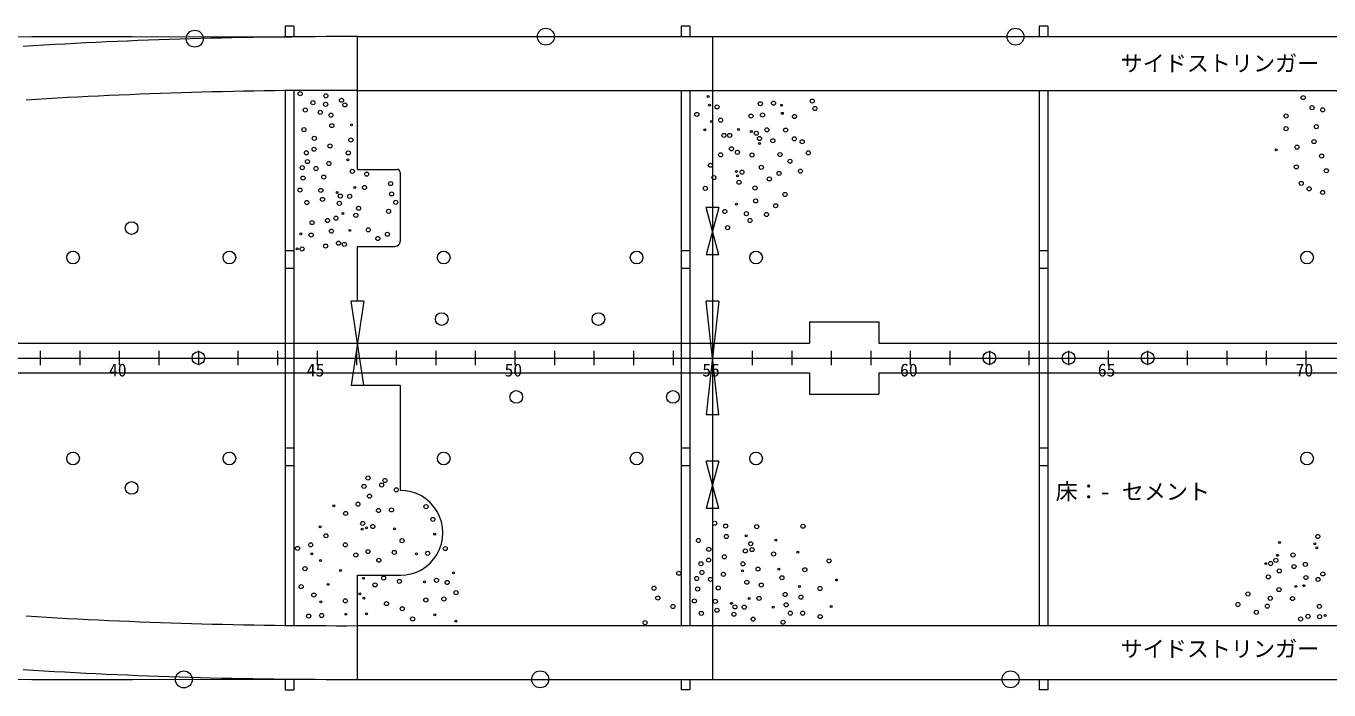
# Model space of a CAD drawing. Units: millimetres, scale not verified. Extents: x -51052 to 51048, y -29700 to 29700.
# Drawn here: x -13875 to 4572, y -4378 to 5018 of the extents above; entities that cross this region are included whole.
import ezdxf
from ezdxf.enums import TextEntityAlignment as Align

# ---------------------------------------------------------------- set-up
doc = ezdxf.new("R2010")
doc.units = ezdxf.units.MM
doc.header["$LTSCALE"] = 100
for name, color, linetype, lineweight in [('0-2_sunpou', 7, 'Continuous', 18), ('0-3_keijou', 7, 'Continuous', 18), ('0-7_hachi', 7, 'Continuous', 18)]:
    doc.layers.add(name, color=color, linetype=linetype, lineweight=lineweight)
doc.layers.add('0-5_text', color=7, linetype='Continuous')
doc.styles.add('ＭＳ ゴシック', font='')
doc.styles.get('ＭＳ ゴシック').set_extended_font_data('MS Gothic')

msp = doc.modelspace()

# ---------------------------------------------------------------- linework, layer by layer
at = {"layer": '0-2_sunpou'}
for p, q in [((-13675.1, 420.2), (-13675.1, 220.2)), ((-13115.1, 420.2), (-13115.1, 220.2)), ((-12555.1, 420.2), (-12555.1, 220.2)), ((-11995.1, 420.2), (-11995.1, 220.2)), ((-11435.1, 420.2), (-11435.1, 220.2)), ((-10875.1, 420.2), (-10875.1, 220.2)), ((-10315.1, 420.2), (-10315.1, 220.2)), ((-9755.1, 420.2), (-9755.1, 220.2)), ((-9195.1, 420.2), (-9195.1, 220.2)), ((-8635.1, 420.2), (-8635.1, 220.2)), ((-8075.1, 420.2), (-8075.1, 220.2)), ((-7515.1, 420.2), (-7515.1, 220.2)), ((-6955.1, 420.2), (-6955.1, 220.2)), ((-6395.1, 420.2), (-6395.1, 220.2)), ((-5835.1, 420.2), (-5835.1, 220.2)), ((-5275.1, 420.2), (-5275.1, 220.2)), ((-4715.1, 420.2), (-4715.1, 220.2)), ((-4155.1, 420.2), (-4155.1, 220.2)), ((-3595.1, 420.2), (-3595.1, 220.2)), ((-3035.1, 420.2), (-3035.1, 220.2)), ((-2475.1, 420.2), (-2475.1, 220.2)), ((-1915.1, 420.2), (-1915.1, 220.2)), ((-1355.1, 420.2), (-1355.1, 220.2)), ((-795.1, 420.2), (-795.1, 220.2)), ((-235.1, 420.2), (-235.1, 220.2)), ((324.9, 420.2), (324.9, 220.2)), ((884.9, 420.2), (884.9, 220.2)), ((1444.9, 420.2), (1444.9, 220.2)), ((2004.9, 420.2), (2004.9, 220.2)), ((2564.9, 420.2), (2564.9, 220.2)), ((3124.9, 420.2), (3124.9, 220.2)), ((3684.9, 420.2), (3684.9, 220.2)), ((4244.9, 420.2), (4244.9, 220.2)), ((-35819, 320.2), (33699.2, 320.2))]:
    msp.add_line(p, q, dxfattribs=at)
at = {"layer": '0-3_keijou'}
for p, q in [((-10205.4, 5014.5), (-10205.4, 4865.4)), ((-10085.4, 5015.7), (-10085.4, 4866.4)), ((-4477.8, 5018.2), (-4597.8, 5018.2)), ((-4597.8, 5018.2), (-4597.8, 4868.2)), ((-4477.8, 5018.2), (-4477.8, 4868.2)), ((590.9, 5018.2), (470.9, 5018.2)), ((470.9, 5018.2), (470.9, 4868.2)), ((590.9, 5018.2), (590.9, 4868.2)), ((-9184.1, 4868.2), (5270, 4868.2)), ((-9184.1, 2990.2), (-9184.1, 4868.2)), ((-4155.1, 4868.2), (-4155.1, -4227.8)), ((-10205.4, 4105.4), (-10205.4, -3465)), ((-10085.4, 4106.4), (-10085.4, -3466.1)), ((-9185.4, 4108.2), (5270, 4108.2)), ((-4597.8, 4108.2), (-4597.8, -3467.8)), ((-4477.8, 4108.2), (-4477.8, -3467.8)), ((470.9, 4108.2), (470.9, -3467.8)), ((590.9, 4108.2), (590.9, -3467.8)), ((-9184.1, 2990.2), (-8624.1, 2990.2)), ((-8579.1, 2945.2), (-8579.1, 1970.2)), ((-4065.1, 2450.4), (-4245.1, 2450.4)), ((-4065.1, 1780.4), (-4245.1, 2450.4)), ((-4065.1, 2450.4), (-4245.1, 1780.4)), ((-9184.1, 1900.2), (-8649.1, 1900.2)), ((-9184.1, 1125.1), (-9184.1, 1900.2)), ((-10205.4, 1840.2), (-10085.4, 1840.2)), ((-4597.8, 1840.2), (-4477.8, 1840.2)), ((-4065.1, 1780.4), (-4245.1, 1780.4)), ((470.9, 1840.2), (590.9, 1840.2)), ((-10205.4, 1590.2), (-10085.4, 1590.2)), ((-4597.8, 1590.2), (-4477.8, 1590.2)), ((470.9, 1590.2), (590.9, 1590.2)), ((-9094.1, 1125.1), (-9274.1, 1125.1)), ((-9094.1, -64.8), (-9274.1, 1125.1)), ((-4065.1, 1124.2), (-4245.1, -483.8)), ((-4065.1, -483.8), (-4245.1, 1124.2)), ((-4065.1, 1124.2), (-4245.1, 1124.2)), ((-2784.7, 830.2), (-2784.7, 530.2)), ((-14399.5, 530.2), (-2784.7, 530.2)), ((-1799, 530.2), (14057.4, 530.2)), ((-14399.5, 110.2), (-2784.7, 110.2)), ((-2784.7, 110.2), (-2784.7, -189.8)), ((-1799, 110.2), (-1799, -189.8)), ((-1799, 110.2), (14057.4, 110.2)), ((-8579.1, -64.8), (-8579.1, -1553.8)), ((-2784.7, -189.8), (-1799, -189.8)), ((-4065.1, -483.8), (-4245.1, -483.8)), ((-10205.4, -949.8), (-10085.4, -949.8)), ((-4597.8, -949.8), (-4477.8, -949.8)), ((470.9, -949.8), (590.9, -949.8)), ((-10205.4, -1199.8), (-10085.4, -1199.8)), ((-4597.8, -1199.8), (-4477.8, -1199.8)), ((-4065.1, -1140), (-4245.1, -1140)), ((-4065.1, -1140), (-4245.1, -1810)), ((-4065.1, -1810), (-4245.1, -1140)), ((470.9, -1199.8), (590.9, -1199.8)), ((-4065.1, -1810), (-4245.1, -1810)), ((-9184.1, -2754.8), (-8570.2, -2754.8)), ((-9184.1, -4227.8), (-9184.1, -2754.8)), ((-9185.4, -3467.8), (5270, -3467.8)), ((-10205.4, -4225.1), (-10205.4, -4374.1)), ((-10085.4, -4226.1), (-10085.4, -4375.3)), ((-9184.1, -4227.8), (5270, -4227.8)), ((-4597.8, -4227.8), (-4597.8, -4377.8)), ((-4477.8, -4227.8), (-4477.8, -4377.8)), ((470.9, -4227.8), (470.9, -4377.8)), ((590.9, -4227.8), (590.9, -4377.8)), ((-4477.8, -4377.8), (-4597.8, -4377.8)), ((590.9, -4377.8), (470.9, -4377.8))]:
    msp.add_line(p, q, dxfattribs=at)
for points in [[(-15219.3, 4863.5), (-13793.2, 4870.2), (-12367.2, 4870.9), (-10941.1, 4867.9), (-10114, 4865.4)], [(-9094.1, 1125.1), (-9274.1, -64.8), (-8579.1, -64.8)], [(-2784.7, 830.2), (-1799, 830.2), (-1799, 530.2)], [(-15219.3, -4223.2), (-13793.2, -4229.8), (-12367.2, -4230.5), (-10941.1, -4227.5), (-10114, -4225.1)]]:
    msp.add_lwpolyline(points, dxfattribs=at)
for centre, radius in [((-6515.4, 4868.2), 120), ((133.9, 4868.2), 120), ((-11487.1, 4839.6), 120), ((-12380.8, 2158.2), 90), ((-13208.6, 1742.3), 90), ((-10995.6, 1742.3), 90), ((-7962, 1742.3), 90), ((-5231.1, 1742.3), 90), ((-3538.8, 1742.3), 90), ((4263, 1742.3), 90), ((-7989.9, 871.8), 90), ((-5770.8, 871.8), 90), ((-11435.1, 320.2), 90), ((-235.1, 320.2), 90), ((884.9, 320.2), 90), ((2004.9, 320.2), 90), ((-6935.1, -231.4), 90), ((-4716, -231.4), 90), ((-13208.6, -1102), 90), ((-10995.6, -1102), 90), ((-7962, -1102), 90), ((-5231.1, -1102), 90), ((-3538.8, -1102), 90), ((4263, -1102), 90), ((-12380.8, -1517.9), 90), ((-11641.5, -4229), 120), ((-6594.5, -4227.8), 120), ((64, -4227.8), 120)]:
    msp.add_circle(centre, radius, dxfattribs=at)
for centre, radius, start, end in [((-9432.3, -67849.2), 72867.8, 90.51352, 90.60788), ((-9432.3, -67849.2), 72717.8, 89.80447, 93.53605), ((-9432.3, -67849.2), 71957.8, 89.80344, 93.53974), ((-8624.1, 2945.2), 45, 0, 90), ((-8649.1, 1970.2), 70, 270, 0), ((-8574.6, -2154.3), 600.5, 269.57224, 90.42776), ((-9432.3, 68489.5), 71957.8, 266.46026, 270.19656), ((-9432.3, 68489.5), 72717.8, 266.46395, 270.19553), ((-9432.3, 68489.5), 72867.8, 269.39212, 269.48648)]:
    msp.add_arc(centre, radius, start, end, dxfattribs=at)
at = {"layer": '0-7_hachi'}
for centre, radius in [((-9994.2, 4061.2), 28.8), ((-9629.9, 4031.1), 28.8), ((-9813.7, 3934.1), 28.8), ((-9633.2, 3910.7), 28.8), ((-9409.2, 3968.4), 28.8), ((-9361.5, 3902), 28.8), ((-4217.8, 4021.2), 13.6), ((-4198.1, 3900.3), 13.6), ((-4090.9, 3873.3), 28.8), ((-3478.5, 3918.6), 28.8), ((-3292.1, 3926.7), 28.8), ((-3177.2, 3896.5), 13.6), ((-2743.6, 3956.4), 28.8), ((-2705.8, 3851.1), 28.8), ((4207.2, 4005.9), 28.8), ((4332.4, 3863.4), 28.8), ((-9920.7, 3830.4), 28.8), ((-9710.1, 3797), 28.8), ((-9556.4, 3756.9), 28.8), ((-4377.9, 3767.5), 28.8), ((-4040.1, 3685.9), 28.8), ((-3611.3, 3744.2), 28.8), ((-3447.7, 3759), 28.8), ((-3167.5, 3783.1), 13.6), ((-2994.9, 3737.7), 28.8), ((3965.5, 3745.4), 28.8), ((4483.4, 3832.5), 28.8), ((-9940.7, 3552.9), 28.8), ((-9546.3, 3609.7), 28.8), ((-9265.7, 3619.7), 13.6), ((-4262.5, 3549.5), 13.6), ((-4169.1, 3668.8), 13.6), ((-3786.4, 3554.2), 13.6), ((-3606.3, 3525), 13.6), ((-3536.2, 3501.6), 28.8), ((-3386, 3549.9), 28.8), ((-3121.9, 3545.9), 28.8), ((3964.5, 3566.3), 28.8), ((4392.5, 3593.9), 28.8), ((-9793.7, 3429.1), 28.8), ((-9573.1, 3322.1), 28.8), ((-9277.2, 3405.4), 28.8), ((-3993.8, 3470.8), 28.8), ((-3912.1, 3470.8), 28.8), ((-3490.6, 3426.5), 28.8), ((-3488.9, 3357.8), 13.6), ((-3301.5, 3395.7), 28.8), ((-2997.6, 3421.7), 28.8), ((-2886.7, 3380.7), 28.8), ((4120.9, 3304.1), 28.8), ((4359.9, 3382.7), 28.8), ((-9905.8, 3224.2), 28.8), ((-9797, 3275.3), 28.8), ((-9311.7, 3222.2), 28.8), ((-9318.7, 3124.2), 13.6), ((-4040.1, 3195.3), 28.8), ((-3887.6, 3280.3), 28.8), ((-3803.2, 3231.3), 28.8), ((-3596.2, 3193.2), 28.8), ((-3200.1, 3199.8), 28.8), ((-2800.2, 3224.1), 28.8), ((3824.5, 3265.4), 13.6), ((4468, 3178.3), 28.8), ((-9964.9, 3014.4), 28.8), ((-9891, 3100.1), 28.8), ((-9769.9, 3002.5), 28.8), ((-9586.8, 3073.5), 28.8), ((-9255.9, 2962), 28.8), ((-4184.5, 3048.3), 28.8), ((-3817.9, 2959.8), 13.6), ((-3737.7, 2950.8), 28.8), ((-3464.9, 3018.3), 28.8), ((-3213.6, 2932.5), 28.8), ((-3059.6, 3105.3), 28.8), ((-2911, 2964.9), 28.8), ((4110.5, 3025.2), 28.8), ((4534.9, 2970.6), 28.8), ((-9953.1, 2866.6), 28.8), ((-9660.6, 2881.3), 28.8), ((-9051.6, 2922.2), 28.8), ((-8713.5, 2788.7), 28.8), ((-4135.5, 2874.1), 28.8), ((-3800.7, 2896.8), 13.6), ((-3781, 2807.7), 28.8), ((-3351.4, 2854.2), 28.8), ((4180.2, 2791.6), 28.8), ((-9997.7, 2697.4), 28.8), ((-9702, 2692.2), 28.8), ((-9678.3, 2565), 28.8), ((-9472.3, 2663.3), 13.6), ((-9424.3, 2612.3), 28.8), ((-9293.1, 2608.8), 28.8), ((-9221.5, 2732), 13.6), ((-9083.5, 2733.6), 28.8), ((-8699.3, 2642), 28.8), ((-4258, 2721.6), 28.8), ((-3554, 2726.6), 28.8), ((-3129.8, 2634.8), 28.8), ((4291.7, 2714.9), 28.8), ((4481.7, 2663.3), 28.8), ((-9899.9, 2520.7), 28.8), ((-9439.1, 2508.9), 28.8), ((-9166.7, 2439.3), 28.8), ((-8742.3, 2396.2), 28.8), ((-8640.2, 2523.7), 28.8), ((-3980.9, 2393.7), 28.8), ((-3815, 2498.8), 13.6), ((-3545.9, 2543), 28.8), ((-3262.2, 2475.5), 28.8), ((-9826, 2236.9), 28.8), ((-9607.4, 2266.5), 28.8), ((-9486.3, 2299), 28.8), ((-9391.1, 2364), 13.6), ((-9206.5, 2339.8), 28.8), ((-3676, 2363.4), 28.8), ((-3624.1, 2266.1), 28.8), ((-3391.9, 2351.3), 28.8), ((-9983.8, 2077.4), 13.6), ((-9837.9, 2059.6), 28.8), ((-9551.3, 2115.7), 28.8), ((-9289.5, 2126.9), 13.6), ((-9027.5, 2134.1), 28.8), ((-8894.8, 2011.3), 28.8), ((-8758.9, 2071.1), 28.8), ((-3942, 2164.6), 28.8), ((-10037.1, 1866.4), 13.6), ((-9966.4, 1863), 28.8), ((-9634.2, 1904.8), 28.8), ((-9451.8, 1945), 28.8), ((-9368.9, 1928.4), 28.8), ((-9090.6, -1497.4), 28.8), ((-9033.9, -1378.5), 28.8), ((-8838.9, -1478.5), 28.8), ((-8793, -1413.7), 28.8), ((-9012.3, -1635.2), 28.8), ((-8633.7, -1546.1), 28.8), ((-9515.9, -1772.7), 13.6), ((-9176.4, -1748.7), 28.8), ((-8884.8, -1837.9), 28.8), ((-8701.2, -1829.8), 28.8), ((-8212.8, -1784.3), 28.8), ((-9351.3, -1880), 28.8), ((-9108.9, -2021.6), 28.8), ((-8115, -1964.6), 28.8), ((-4124.4, -2018.5), 28.8), ((-9712.3, -2070.3), 13.6), ((-9629, -2196), 28.8), ((-9117.9, -2101.7), 13.6), ((-9054.9, -2084.6), 13.6), ((-8965.8, -2064.8), 28.8), ((-8657, -2098.9), 13.6), ((-8089.7, -2172.3), 13.6), ((-3970.6, -2058.7), 28.8), ((-3960.6, -2205.8), 28.8), ((-3679.9, -2195.9), 13.6), ((-3529, -2067.5), 28.8), ((-2874.8, -2061.5), 28.8), ((4414.4, -2206.3), 28.8), ((-10031.4, -2374.7), 28.8), ((-9844, -2324), 28.8), ((-9353.4, -2324), 28.8), ((-9032.2, -2419.3), 28.8), ((-8551.8, -2264.7), 28.8), ((-7940, -2376.7), 28.8), ((-4355, -2262.7), 28.8), ((-4207.9, -2386.4), 28.8), ((-3691.5, -2410.1), 28.8), ((-3614.5, -2309.2), 28.8), ((-3595.9, -2391.5), 28.8), ((-3259.2, -2257.8), 13.6), ((3872.8, -2292.9), 13.6), ((4372.5, -2309.2), 13.6), ((4398.6, -2368), 13.6), ((-9826.9, -2453), 13.6), ((-9707.7, -2546.4), 13.6), ((-9206.4, -2468.3), 28.8), ((-8879.8, -2541.9), 28.8), ((-8662, -2431.2), 28.8), ((-8347.8, -2450.8), 13.6), ((-8188.7, -2444.2), 28.8), ((-4320.1, -2591.3), 28.8), ((-4211.3, -2540.3), 28.8), ((-3987.4, -2493.5), 28.8), ((-3726, -2593.3), 28.8), ((-3290.9, -2454.2), 28.8), ((-2949.6, -2429.2), 13.6), ((-2505.9, -2551.2), 28.8), ((3676.4, -2590.4), 13.6), ((3745.2, -2588.7), 28.8), ((3820.3, -2543.1), 28.8), ((3843.7, -2472.9), 13.6), ((4062.9, -2468), 28.8), ((4237.2, -2600.8), 28.8), ((-9925.7, -2661.7), 28.8), ((-9422.5, -2686.5), 13.6), ((-8811.1, -2794.5), 28.8), ((-7824.2, -2718.9), 13.6), ((-4633.2, -2726.6), 28.8), ((-4305.3, -2715.5), 28.8), ((-4001, -2742.1), 28.8), ((-3733, -2691.3), 13.6), ((-3511, -2667.7), 28.8), ((-3217.8, -2666.9), 13.6), ((-3172.7, -2790.2), 28.8), ((-2848.8, -2676.6), 28.8), ((3714.4, -2777.8), 28.8), ((3868.5, -2693.3), 28.8), ((4077.6, -2631.6), 28.8), ((4245.3, -2787.2), 28.8), ((4485.6, -2735.9), 28.8), ((-9980.1, -2915), 28.8), ((-9598.8, -2883.6), 13.6), ((-9098.4, -2798), 13.6), ((-8934.3, -2891.9), 28.8), ((-8588.5, -2842.1), 28.8), ((-8232.5, -2848.3), 13.6), ((-8063.5, -2826.5), 28.8), ((-7912.5, -2857.4), 28.8), ((-4983.6, -2937.7), 28.8), ((-4379.2, -2801.2), 28.8), ((-4367.3, -2949), 28.8), ((-4184.2, -2813), 28.8), ((-4074.9, -2934.2), 28.8), ((-3670.2, -2853.6), 28.8), ((-3465.9, -2893.4), 28.8), ((-2924.8, -2915.6), 13.6), ((-2635.5, -2942.1), 28.8), ((-2399.6, -2821.7), 13.6), ((3864.6, -2957.4), 28.8), ((4101.8, -2911.8), 13.6), ((4215.1, -2902), 13.6), ((4418.1, -2814.2), 28.8), ((-9800.5, -3034.9), 28.8), ((-9699.9, -3130.1), 13.6), ((-9353.4, -3116.6), 28.8), ((-9150.3, -3015.9), 13.6), ((-9090.6, -3078.2), 13.6), ((-8772.2, -3155.7), 28.8), ((-8214.5, -3104.7), 28.8), ((-7960.5, -3091), 28.8), ((-7787.2, -3000), 28.8), ((-4930.5, -3077), 28.8), ((-4412, -3118.1), 28.8), ((-4116.2, -3123.4), 28.8), ((-3635.7, -3083.5), 13.6), ((-3497.7, -3081.9), 28.8), ((-3127.8, -3026.8), 28.8), ((-2904.4, -3065.4), 28.8), ((3424, -3019.7), 28.8), ((3740.4, -3081.7), 28.8), ((4056.3, -3084.4), 28.8), ((-9873.7, -3332.4), 28.8), ((-9690.1, -3324.3), 28.8), ((-9346.5, -3307.6), 13.6), ((-9056.2, -3300.7), 13.6), ((-8549.2, -3228.5), 28.8), ((-8088.6, -3314.5), 13.6), ((-4715.6, -3196.7), 28.8), ((-4314.2, -3294.8), 28.8), ((-4092.6, -3250.5), 28.8), ((-3886.6, -3152.2), 13.6), ((-3853.3, -3306.7), 28.8), ((-3838.6, -3203.2), 28.8), ((-3707.4, -3206.7), 28.8), ((-3295.1, -3205.9), 13.6), ((-3113.6, -3173.5), 28.8), ((-3054.5, -3291.8), 28.8), ((-2879.4, -3290.8), 28.8), ((-2631.2, -3339.2), 28.8), ((-2477, -3197.6), 13.6), ((3283.6, -3168.3), 28.8), ((3542.8, -3279.1), 28.8), ((3699.4, -3192.6), 28.8), ((4275, -3335.7), 28.8), ((4437, -3195.2), 28.8), ((4439.7, -3341.1), 28.8), ((4519.6, -3323.4), 13.6), ((-8402.2, -3372.9), 28.8), ((-7791.5, -3404.4), 13.6), ((-5111.2, -3425.8), 28.8), ((-3581, -3376.2), 28.8), ((-3156.6, -3419.4), 28.8), ((4169.7, -3373.5), 28.8)]:
    msp.add_circle(centre, radius, dxfattribs=at)

# ---------------------------------------------------------------- texts
at = {"layer": '0-2_sunpou', "style": 'ＭＳ ゴシック'}
for s, p in [('40', (-12700.6, 3.7)), ('45', (-9900.6, 3.7)), ('50', (-7100.6, 3.7)), ('55', (-4300.6, 3.7)), ('60', (-1500.6, 3.7)), ('65', (1299.4, 3.7)), ('70', (4099.4, 3.7))]:
    msp.add_text(s, height=183.3, dxfattribs=at).set_placement(p, align=Align.BOTTOM_LEFT)
at = {"layer": '0-5_text', "style": 'ＭＳ ゴシック'}
for s, p in [('サイドストリンガー', (1621.8, 4307.3)), ('床：- セメント', (701.3, -1753.6)), ('サイドストリンガー', (1621.8, -3979.5))]:
    msp.add_text(s, height=229.1, dxfattribs=at).set_placement(p, align=Align.BOTTOM_LEFT)

doc.saveas('drawing.dxf')
